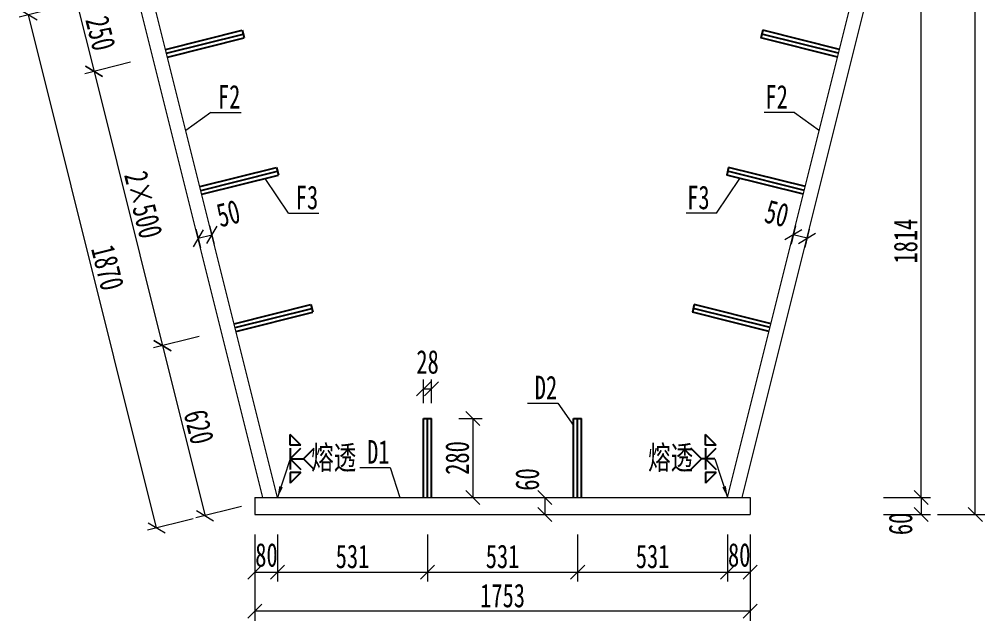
# Model space of a CAD drawing. Header units: millimetres. Extents: x -450182 to -147179, y 306993 to 695793.
# Drawn here: x -425464 to -422048, y 359233 to 361360 of the extents above; entities that cross this region are included whole.
import ezdxf

# ---------------------------------------------------------------- set-up
doc = ezdxf.new("R2010")
doc.units = ezdxf.units.MM
doc.header["$PDMODE"] = 34
doc.linetypes.add('CENTER2', pattern=[28.575, 19.05, -3.175, 3.175, -3.175])
doc.layers.get('Defpoints').update_dxf_attribs({"color": 8})
for name, color, linetype, lineweight in [('标注', 4, 'Continuous', 13), ('横隔板', 6, 'CENTER2', 18), ('细实线', 4, 'Continuous', 15), ('钢板粗线', 1, 'Continuous', 25)]:
    doc.layers.add(name, color=color, linetype=linetype, lineweight=lineweight)
doc.layers.add('焊缝', color=7, linetype='Continuous')
doc.styles.add('111', font='仿宋_GB2312.ttf', dxfattribs={"width": 0.7})
doc.styles.get("Standard").update_dxf_attribs({"font": '仿宋_GB2312.ttf'})
doc.dimstyles.new('200', dxfattribs={"dimscale": 0, "dimtxt": 2.5, "dimasz": 1.5, "dimexe": 1, "dimexo": 1, "dimgap": 0.4, "dimtad": 1, "dimdec": 0, "dimdsep": 46, "dimtxsty": '111', "dimblk": 'OBLIQUE', "dimcen": 0, "dimclrd": 256, "dimclre": 256, "dimclrt": 256, "dimadec": 1, "dimazin": 2, "dimtfac": 1, "dimtdec": 0, "dimtmove": 2, "dimatfit": 3, "dimfxl": 4, "dimfxlon": 1, "dimtolj": 1, "dimlwd": -1, "dimlwe": -1, "dimarcsym": 0})

# ---------------------------------------------------------------- blocks, each defined once
blk = doc.blocks.new('_Oblique')
at = {"color": 0, "linetype": 'ByBlock', "lineweight": -2}
blk.add_line((-0.5, -0.5), (0.5, 0.5), dxfattribs=at)
blk = doc.blocks.new('*D639')
at = {"layer": 'Defpoints', "color": 0, "transparency": 16777216}
for p in [(-423790.7, 359668.6), (-423790.7, 359608.6), (-423604.7, 359608.6)]:
    blk.add_point(p, dxfattribs=at)
at = {"layer": '细实线', "transparency": 16777216}
for p, q in [((-423654.7, 359668.6), (-423571.3, 359668.6)), ((-423604.7, 359668.6), (-423604.7, 359608.6)), ((-423654.7, 359608.6), (-423571.3, 359608.6))]:
    blk.add_line(p, q, dxfattribs=at)
at = {"layer": '细实线', "transparency": 16777216, "xscale": 50, "yscale": 50, "zscale": 50}
for p, rotation in [((-423604.7, 359668.6), 90), ((-423604.7, 359608.6), 270)]:
    blk.add_blockref('_Oblique', p, dxfattribs=dict(at, rotation=rotation))
at = {"layer": '细实线', "transparency": 16777216, "insert": (-423666.3, 359732.6), "char_height": 83.33, "attachment_point": 5, "rotation": 90, "style": '111'}
blk.add_mtext('\\A1;60', dxfattribs=at)
blk = doc.blocks.new('*D641')
at = {"layer": 'Defpoints', "color": 0, "transparency": 16777216}
for p in [(-424847.4, 360650), (-424798.9, 360662.1), (-424782.8, 360597.8)]:
    blk.add_point(p, dxfattribs=at)
at = {"layer": '细实线', "transparency": 16777216}
for p, q in [((-424790.8, 360629.8), (-424774.8, 360565.4)), ((-424839.4, 360617.7), (-424823.3, 360553.3)), ((-424831.3, 360585.6), (-424782.8, 360597.8))]:
    blk.add_line(p, q, dxfattribs=at)
at = {"layer": '细实线', "transparency": 16777216, "xscale": 50, "yscale": 50, "zscale": 50}
for p, rotation in [((-424831.3, 360585.6), 194.0362434679103), ((-424782.8, 360597.8), 14.0362434679103)]:
    blk.add_blockref('_Oblique', p, dxfattribs=dict(at, rotation=rotation))
at = {"layer": '细实线', "transparency": 16777216, "insert": (-424724.7, 360673.4), "char_height": 83.33, "attachment_point": 5, "rotation": 14.0362, "style": '111'}
blk.add_mtext('\\A1;50', dxfattribs=at)
blk = doc.blocks.new('*D646')
at = {"layer": 'Defpoints', "color": 0, "transparency": 16777216}
for p in [(-424005.5, 360052.9), (-424033.5, 359948.6), (-424005.5, 359948.6)]:
    blk.add_point(p, dxfattribs=at)
at = {"layer": '细实线', "transparency": 16777216}
for p, q in [((-424033.5, 360002.9), (-424033.5, 360086.2)), ((-424005.5, 360002.9), (-424005.5, 360086.2)), ((-424033.5, 360052.9), (-424005.5, 360052.9))]:
    blk.add_line(p, q, dxfattribs=at)
at = {"layer": '细实线', "transparency": 16777216, "xscale": 50, "yscale": 50, "zscale": 50, "rotation": 180}
blk.add_blockref('_Oblique', (-424033.5, 360052.9), dxfattribs=at)
at = {"layer": '细实线', "transparency": 16777216, "xscale": 50, "yscale": 50, "zscale": 50}
blk.add_blockref('_Oblique', (-424005.5, 360052.9), dxfattribs=at)
at = {"layer": '细实线', "transparency": 16777216, "insert": (-424019.5, 360147.9), "char_height": 83.33, "attachment_point": 5, "style": '111'}
blk.add_mtext('\\A1;28', dxfattribs=at)
blk = doc.blocks.new('*D647')
at = {"layer": 'Defpoints', "color": 0, "transparency": 16777216}
for p in [(-424005.5, 359948.6), (-424005.5, 359668.6), (-423859.2, 359668.6)]:
    blk.add_point(p, dxfattribs=at)
at = {"layer": '细实线', "transparency": 16777216}
for p, q in [((-423909.2, 359948.6), (-423825.9, 359948.6)), ((-423859.2, 359948.6), (-423859.2, 359668.6)), ((-423909.2, 359668.6), (-423825.9, 359668.6))]:
    blk.add_line(p, q, dxfattribs=at)
at = {"layer": '细实线', "transparency": 16777216, "xscale": 50, "yscale": 50, "zscale": 50}
for p, rotation in [((-423859.2, 359948.6), 90), ((-423859.2, 359668.6), 270)]:
    blk.add_blockref('_Oblique', p, dxfattribs=dict(at, rotation=rotation))
at = {"layer": '细实线', "transparency": 16777216, "insert": (-423914.2, 359808.6), "char_height": 83.33, "attachment_point": 5, "rotation": 90, "style": '111'}
blk.add_mtext('\\A1;280', dxfattribs=at)
blk = doc.blocks.new('*D920')
at = {"layer": 'Defpoints', "color": 0, "transparency": 16777216}
for p in [(-424630.5, 359668.6), (-424550.5, 359668.6), (-424550.5, 359405)]:
    blk.add_point(p, dxfattribs=at)
at = {"layer": '细实线', "transparency": 16777216}
for p, q in [((-424630.5, 359538.4), (-424630.5, 359371.7)), ((-424550.5, 359538.4), (-424550.5, 359371.7)), ((-424630.5, 359405), (-424550.5, 359405))]:
    blk.add_line(p, q, dxfattribs=at)
at = {"layer": '细实线', "transparency": 16777216, "xscale": 50.00000000000004, "yscale": 50.00000000000004, "zscale": 50.00000000000004, "rotation": 180}
blk.add_blockref('_Oblique', (-424630.5, 359405), dxfattribs=at)
at = {"layer": '细实线', "transparency": 16777216, "xscale": 50.00000000000004, "yscale": 50.00000000000004, "zscale": 50.00000000000004}
blk.add_blockref('_Oblique', (-424550.5, 359405), dxfattribs=at)
at = {"layer": '细实线', "transparency": 16777216, "insert": (-424589.6, 359465.3), "char_height": 83.33, "attachment_point": 5, "style": '111'}
blk.add_mtext('\\A1;80', dxfattribs=at)
blk = doc.blocks.new('*D665')
at = {"layer": 'Defpoints', "color": 0, "transparency": 16777216}
for p in [(-424550.5, 359668.6), (-424019.5, 359668.6), (-424019.5, 359405)]:
    blk.add_point(p, dxfattribs=at)
at = {"layer": '细实线', "transparency": 16777216}
for p, q in [((-424550.5, 359538.4), (-424550.5, 359371.7)), ((-424019.5, 359538.4), (-424019.5, 359371.7)), ((-424550.5, 359405), (-424019.5, 359405))]:
    blk.add_line(p, q, dxfattribs=at)
at = {"layer": '细实线', "transparency": 16777216, "xscale": 50.00000000000004, "yscale": 50.00000000000004, "zscale": 50.00000000000004, "rotation": 180}
blk.add_blockref('_Oblique', (-424550.5, 359405), dxfattribs=at)
at = {"layer": '细实线', "transparency": 16777216, "xscale": 50.00000000000004, "yscale": 50.00000000000004, "zscale": 50.00000000000004}
blk.add_blockref('_Oblique', (-424019.5, 359405), dxfattribs=at)
at = {"layer": '细实线', "transparency": 16777216, "insert": (-424285, 359460), "char_height": 83.33, "attachment_point": 5, "style": '111'}
blk.add_mtext('\\A1;531', dxfattribs=at)
blk = doc.blocks.new('*D921')
at = {"layer": 'Defpoints', "color": 0, "transparency": 16777216}
for p in [(-424630.5, 359608.6), (-422877.5, 359608.6), (-424630.5, 359266.5)]:
    blk.add_point(p, dxfattribs=at)
at = {"layer": '细实线', "transparency": 16777216}
for p, q in [((-424630.5, 359399.9), (-424630.5, 359233.2)), ((-422877.5, 359399.9), (-422877.5, 359233.2)), ((-422877.5, 359266.5), (-424630.5, 359266.5))]:
    blk.add_line(p, q, dxfattribs=at)
at = {"layer": '细实线', "transparency": 16777216, "xscale": 50.00000000000004, "yscale": 50.00000000000004, "zscale": 50.00000000000004, "rotation": 180}
blk.add_blockref('_Oblique', (-424630.5, 359266.5), dxfattribs=at)
at = {"layer": '细实线', "transparency": 16777216, "xscale": 50.00000000000004, "yscale": 50.00000000000004, "zscale": 50.00000000000004}
blk.add_blockref('_Oblique', (-422877.5, 359266.5), dxfattribs=at)
at = {"layer": '细实线', "transparency": 16777216, "insert": (-423754, 359321.5), "char_height": 83.33, "attachment_point": 5, "style": '111'}
blk.add_mtext('\\A1;1753', dxfattribs=at)
blk = doc.blocks.new('*D666')
at = {"layer": 'Defpoints', "color": 0, "transparency": 16777216}
for p in [(-422957.5, 359668.6), (-422877.5, 359668.6), (-422877.5, 359405)]:
    blk.add_point(p, dxfattribs=at)
at = {"layer": '细实线', "transparency": 16777216}
for p, q in [((-422957.5, 359538.4), (-422957.5, 359371.7)), ((-422877.5, 359538.4), (-422877.5, 359371.7)), ((-422957.5, 359405), (-422877.5, 359405))]:
    blk.add_line(p, q, dxfattribs=at)
at = {"layer": '细实线', "transparency": 16777216, "xscale": 50.00000000000004, "yscale": 50.00000000000004, "zscale": 50.00000000000004, "rotation": 180}
blk.add_blockref('_Oblique', (-422957.5, 359405), dxfattribs=at)
at = {"layer": '细实线', "transparency": 16777216, "xscale": 50.00000000000004, "yscale": 50.00000000000004, "zscale": 50.00000000000004}
blk.add_blockref('_Oblique', (-422877.5, 359405), dxfattribs=at)
at = {"layer": '细实线', "transparency": 16777216, "insert": (-422916.6, 359465.3), "char_height": 83.33, "attachment_point": 5, "style": '111'}
blk.add_mtext('\\A1;80', dxfattribs=at)
blk = doc.blocks.new('*D667')
at = {"layer": 'Defpoints', "color": 0, "transparency": 16777216}
for p in [(-422504, 361482.6), (-422272.5, 361482.6), (-422957.5, 359668.6)]:
    blk.add_point(p, dxfattribs=at)
at = {"layer": '细实线', "transparency": 16777216}
for p, q in [((-422405.8, 361482.6), (-422239.1, 361482.6)), ((-422272.5, 359668.6), (-422272.5, 361482.6)), ((-422405.8, 359668.6), (-422239.1, 359668.6))]:
    blk.add_line(p, q, dxfattribs=at)
at = {"layer": '细实线', "transparency": 16777216, "xscale": 50.00000000000004, "yscale": 50.00000000000004, "zscale": 50.00000000000004}
for p, rotation in [((-422272.5, 361482.6), 90), ((-422272.5, 359668.6), 270)]:
    blk.add_blockref('_Oblique', p, dxfattribs=dict(at, rotation=rotation))
at = {"layer": '细实线', "transparency": 16777216, "insert": (-422327.5, 360575.6), "char_height": 83.33, "attachment_point": 5, "rotation": 90, "style": '111'}
blk.add_mtext('\\A1;1814', dxfattribs=at)
blk = doc.blocks.new('*D922')
at = {"layer": 'Defpoints', "color": 0, "transparency": 16777216}
for p in [(-423050.5, 359668.6), (-423050.5, 359608.6), (-422272.5, 359608.6)]:
    blk.add_point(p, dxfattribs=at)
at = {"layer": '细实线', "transparency": 16777216}
for p, q in [((-422405.8, 359668.6), (-422239.1, 359668.6)), ((-422272.5, 359668.6), (-422272.5, 359608.6)), ((-422405.8, 359608.6), (-422239.1, 359608.6))]:
    blk.add_line(p, q, dxfattribs=at)
at = {"layer": '细实线', "transparency": 16777216, "xscale": 50.00000000000004, "yscale": 50.00000000000004, "zscale": 50.00000000000004}
for p, rotation in [((-422272.5, 359668.6), 90), ((-422272.5, 359608.6), 270)]:
    blk.add_blockref('_Oblique', p, dxfattribs=dict(at, rotation=rotation))
at = {"layer": '细实线', "transparency": 16777216, "insert": (-422345.4, 359575.5), "char_height": 83.33, "attachment_point": 5, "rotation": 90, "style": '111'}
blk.add_mtext('\\A1;60', dxfattribs=at)
blk = doc.blocks.new('*D670')
at = {"layer": 'Defpoints', "color": 0, "transparency": 16777216}
for p in [(-422877.5, 363336.6), (-422081.2, 363336.6), (-422877.5, 359608.6)]:
    blk.add_point(p, dxfattribs=at)
at = {"layer": '标注', "transparency": 16777216}
for p, q in [((-422214.6, 363336.6), (-422047.9, 363336.6)), ((-422081.2, 359608.6), (-422081.2, 363336.6)), ((-422214.6, 359608.6), (-422047.9, 359608.6))]:
    blk.add_line(p, q, dxfattribs=at)
at = {"layer": '标注', "transparency": 16777216, "xscale": 49.99999999999995, "yscale": 49.99999999999995, "zscale": 49.99999999999995}
for p, rotation in [((-422081.2, 363336.6), 90), ((-422081.2, 359608.6), 270)]:
    blk.add_blockref('_Oblique', p, dxfattribs=dict(at, rotation=rotation))
at = {"layer": '标注', "transparency": 16777216, "insert": (-422136.2, 361472.6), "char_height": 83.33, "attachment_point": 5, "rotation": 90, "style": '111'}
blk.add_mtext('\\A1;3728', dxfattribs=at)
blk = doc.blocks.new('28-280加劲 无过焊孔')
at = {"layer": 'Defpoints'}
blk.add_line((0, 0), (0, -280), dxfattribs=at)
at = {"layer": '钢板粗线'}
for p, q in [((-14, 0), (-14, -280)), ((14, 0), (14, -280)), ((14, -280), (-14, -280))]:
    blk.add_line(p, q, dxfattribs=at)
blk = doc.blocks.new('*D961')
at = {"layer": 'Defpoints', "color": 0, "transparency": 16777216}
for p in [(-423488.5, 359668.6), (-422957.5, 359668.6), (-422957.5, 359405)]:
    blk.add_point(p, dxfattribs=at)
at = {"layer": '标注', "transparency": 16777216}
for p, q in [((-423488.5, 359538.4), (-423488.5, 359371.7)), ((-422957.5, 359538.4), (-422957.5, 359371.7)), ((-423488.5, 359405), (-422957.5, 359405))]:
    blk.add_line(p, q, dxfattribs=at)
at = {"layer": '标注', "transparency": 16777216, "xscale": 49.99999999999995, "yscale": 49.99999999999995, "zscale": 49.99999999999995, "rotation": 180}
blk.add_blockref('_Oblique', (-423488.5, 359405), dxfattribs=at)
at = {"layer": '标注', "transparency": 16777216, "xscale": 49.99999999999995, "yscale": 49.99999999999995, "zscale": 49.99999999999995}
blk.add_blockref('_Oblique', (-422957.5, 359405), dxfattribs=at)
at = {"layer": '标注', "transparency": 16777216, "insert": (-423223, 359460), "char_height": 83.33, "attachment_point": 5, "style": '111'}
blk.add_mtext('\\A1;531', dxfattribs=at)
blk = doc.blocks.new('*D1004')
at = {"layer": 'Defpoints', "color": 0, "transparency": 16777216}
for p in [(-424019.5, 359668.6), (-423488.5, 359668.6), (-423488.5, 359405)]:
    blk.add_point(p, dxfattribs=at)
at = {"layer": '标注', "transparency": 16777216}
for p, q in [((-424019.5, 359538.4), (-424019.5, 359371.7)), ((-423488.5, 359538.4), (-423488.5, 359371.7)), ((-424019.5, 359405), (-423488.5, 359405))]:
    blk.add_line(p, q, dxfattribs=at)
at = {"layer": '标注', "transparency": 16777216, "xscale": 49.99999999999987, "yscale": 49.99999999999987, "zscale": 49.99999999999987, "rotation": 180}
blk.add_blockref('_Oblique', (-424019.5, 359405), dxfattribs=at)
at = {"layer": '标注', "transparency": 16777216, "xscale": 49.99999999999987, "yscale": 49.99999999999987, "zscale": 49.99999999999987}
blk.add_blockref('_Oblique', (-423488.5, 359405), dxfattribs=at)
at = {"layer": '标注', "transparency": 16777216, "insert": (-423754, 359460), "char_height": 83.33, "attachment_point": 5, "style": '111'}
blk.add_mtext('\\A1;531', dxfattribs=at)
blk = doc.blocks.new('*D752')
at = {"layer": 'Defpoints', "color": 0, "transparency": 16777216}
for p in [(-422709.2, 360662.1), (-422660.6, 360650), (-422725.2, 360597.8)]:
    blk.add_point(p, dxfattribs=at)
at = {"layer": '细实线', "transparency": 16777216}
for p, q in [((-422717.2, 360629.8), (-422733.3, 360565.4)), ((-422676.7, 360585.6), (-422725.2, 360597.8)), ((-422668.7, 360617.7), (-422684.8, 360553.3))]:
    blk.add_line(p, q, dxfattribs=at)
at = {"layer": '细实线', "transparency": 16777216, "xscale": 50, "yscale": 50, "zscale": 50}
for p, rotation in [((-422725.2, 360597.8), 165.9637565320897), ((-422676.7, 360585.6), 345.9637565320897)]:
    blk.add_blockref('_Oblique', p, dxfattribs=dict(at, rotation=rotation))
at = {"layer": '细实线', "transparency": 16777216, "insert": (-422783.4, 360673.4), "char_height": 83.33, "attachment_point": 5, "rotation": 345.9638, "style": '111'}
blk.add_mtext('\\A1;50', dxfattribs=at)
blk = doc.blocks.new('*D807')
at = {"layer": 'Defpoints', "color": 0, "transparency": 16777216}
for p in [(-425004, 361482.6), (-424943.4, 361240), (-425199.9, 361175.9)]:
    blk.add_point(p, dxfattribs=at)
at = {"layer": '标注', "transparency": 16777216}
for p, q in [((-425131.1, 361450.8), (-425292.8, 361410.4)), ((-425260.5, 361418.5), (-425199.9, 361175.9)), ((-425070.5, 361208.3), (-425232.2, 361167.8))]:
    blk.add_line(p, q, dxfattribs=at)
at = {"layer": '标注', "transparency": 16777216, "xscale": 50, "yscale": 50, "zscale": 50}
for p, rotation in [((-425260.5, 361418.5), 104.0362434683212), ((-425199.9, 361175.9), 284.0362434683212)]:
    blk.add_blockref('_Oblique', p, dxfattribs=dict(at, rotation=rotation))
at = {"layer": '标注', "transparency": 16777216, "insert": (-425176.8, 361310.5), "char_height": 83.33, "attachment_point": 5, "rotation": 284.0362, "style": '111'}
blk.add_mtext('\\A1;250', dxfattribs=at)
blk = doc.blocks.new('*D808')
at = {"layer": 'Defpoints', "color": 0, "transparency": 16777216}
for p in [(-424943.4, 361240), (-424700.9, 360269.9), (-424957.3, 360205.8)]:
    blk.add_point(p, dxfattribs=at)
at = {"layer": '标注', "transparency": 16777216}
for p, q in [((-425070.5, 361208.3), (-425232.2, 361167.8)), ((-425199.9, 361175.9), (-424957.3, 360205.8)), ((-424828, 360238.1), (-424989.7, 360197.7))]:
    blk.add_line(p, q, dxfattribs=at)
at = {"layer": '标注', "transparency": 16777216, "xscale": 50, "yscale": 50, "zscale": 50}
for p, rotation in [((-425199.9, 361175.9), 104.036243467687), ((-424957.3, 360205.8), 284.0362434676871)]:
    blk.add_blockref('_Oblique', p, dxfattribs=dict(at, rotation=rotation))
at = {"layer": '标注', "transparency": 16777216, "insert": (-425025.2, 360704.2), "char_height": 83.33, "attachment_point": 5, "rotation": 284.0362, "style": '111'}
blk.add_mtext('\\A1;2×500', dxfattribs=at)
blk = doc.blocks.new('*D822')
at = {"layer": 'Defpoints', "color": 0, "transparency": 16777216}
for p in [(-424700.9, 360269.9), (-424550.5, 359668.6), (-424807, 359604.5)]:
    blk.add_point(p, dxfattribs=at)
at = {"layer": '标注', "transparency": 16777216}
for p, q in [((-424828, 360238.1), (-424989.7, 360197.7)), ((-424957.3, 360205.8), (-424807, 359604.5)), ((-424677.6, 359636.8), (-424839.3, 359596.4))]:
    blk.add_line(p, q, dxfattribs=at)
at = {"layer": '标注', "transparency": 16777216, "xscale": 49.99999999999987, "yscale": 49.99999999999987, "zscale": 49.99999999999987}
for p, rotation in [((-424957.3, 360205.8), 104.0362434684955), ((-424807, 359604.5), 284.0362434684955)]:
    blk.add_blockref('_Oblique', p, dxfattribs=dict(at, rotation=rotation))
at = {"layer": '标注', "transparency": 16777216, "insert": (-424828.8, 359918.5), "char_height": 83.33, "attachment_point": 5, "rotation": 284.0362, "style": '111'}
blk.add_mtext('\\A1;620', dxfattribs=at)
blk = doc.blocks.new('*D1016')
at = {"layer": 'Defpoints', "color": 0, "transparency": 16777216}
for p in [(-425004, 361482.6), (-425431.9, 361375.6), (-424550.5, 359668.6)]:
    blk.add_point(p, dxfattribs=at)
at = {"layer": '标注', "transparency": 16777216}
for p, q in [((-425302.6, 361407.9), (-425464.2, 361367.5)), ((-424978.4, 359561.6), (-425431.9, 361375.6)), ((-424849.1, 359593.9), (-425010.7, 359553.5))]:
    blk.add_line(p, q, dxfattribs=at)
at = {"layer": '标注', "transparency": 16777216, "xscale": 49.99999999999987, "yscale": 49.99999999999987, "zscale": 49.99999999999987}
for p, rotation in [((-425431.9, 361375.6), 104.0362434679265), ((-424978.4, 359561.6), 284.0362434679265)]:
    blk.add_blockref('_Oblique', p, dxfattribs=dict(at, rotation=rotation))
at = {"layer": '标注', "transparency": 16777216, "insert": (-425151.8, 360481.9), "char_height": 83.33, "attachment_point": 5, "rotation": 284.0362, "style": '111'}
blk.add_mtext('\\A1;1870', dxfattribs=at)

msp = doc.modelspace()

# ---------------------------------------------------------------- linework, layer by layer
at = {"layer": '横隔板', "color": 2, "ltscale": 550}
for p, q in [((-424602.1, 359668.6), (-425055.6, 361482.6)), ((-424550.5, 359668.6), (-425004, 361482.6)), ((-422957.5, 359668.6), (-422504, 361482.6)), ((-422906, 359668.6), (-422452.5, 361482.6)), ((-424630.5, 359668.6), (-422877.5, 359668.6)), ((-424630.5, 359668.6), (-424630.5, 359608.6)), ((-422877.5, 359668.6), (-422877.5, 359608.6)), ((-424630.5, 359608.6), (-422877.5, 359608.6))]:
    msp.add_line(p, q, dxfattribs=at)
at = {"layer": '焊缝', "color": 4}
for p, q in [((-424467.6, 359854.2), (-424505.4, 359892)), ((-424505.4, 359854.2), (-424505.4, 359892)), ((-422998.4, 359854.2), (-423036.2, 359892)), ((-423036.2, 359854.2), (-423036.2, 359892)), ((-424467.6, 359854.2), (-424505.4, 359854.2)), ((-424505.4, 359805.6), (-424467.6, 359843.4)), ((-424505.4, 359843.4), (-424505.4, 359767.8)), ((-424458.5, 359805.6), (-424420.7, 359843.4)), ((-423049.6, 359805.6), (-423087.4, 359843.4)), ((-422998.4, 359854.2), (-423036.2, 359854.2)), ((-423036.2, 359805.6), (-422998.4, 359843.4)), ((-423036.2, 359843.4), (-423036.2, 359767.8)), ((-424505.4, 359805.6), (-424458.5, 359805.6)), ((-424505.4, 359805.6), (-424467.6, 359767.8)), ((-424458.5, 359805.6), (-424420.7, 359767.8)), ((-423049.6, 359805.6), (-423087.4, 359767.8)), ((-423002.7, 359805.6), (-423049.6, 359805.6)), ((-423036.2, 359805.6), (-422998.4, 359767.8)), ((-424467.6, 359757), (-424505.4, 359757)), ((-424505.4, 359757), (-424505.4, 359719.2)), ((-424467.6, 359757), (-424505.4, 359719.2)), ((-422998.4, 359757), (-423036.2, 359757)), ((-423036.2, 359757), (-423036.2, 359719.2)), ((-422998.4, 359757), (-423036.2, 359719.2))]:
    msp.add_line(p, q, dxfattribs=at)
for points in [[(-424531.4, 359704.9), (-424544.3, 359709.1), (-424550.5, 359668.6)], [(-422976.6, 359704.9), (-422963.8, 359709.1), (-422957.5, 359668.6)]]:
    msp.add_solid(points, dxfattribs=at)
at = {"layer": '细实线'}
for p, q in [((-424787, 361030.5), (-424875.2, 360967)), ((-424787, 361030.5), (-424679.7, 361030.5)), ((-422721.1, 361030.5), (-422828.4, 361030.5)), ((-422721.1, 361030.5), (-422632.9, 360967)), ((-424511.4, 360674.3), (-424593.7, 360797.6)), ((-422996.7, 360674.3), (-422914.4, 360797.6)), ((-424511.4, 360674.3), (-424404.1, 360674.3)), ((-422996.7, 360674.3), (-423104, 360674.3)), ((-423665.7, 360002.1), (-423558.4, 360002.1)), ((-423558.4, 360002.1), (-423502.5, 359923.7)), ((-424505.4, 359805.6), (-424550.5, 359668.6)), ((-423002.7, 359805.6), (-422957.5, 359668.6)), ((-424259, 359774.4), (-424151.7, 359774.4)), ((-424151.7, 359774.4), (-424118.1, 359668.6))]:
    msp.add_line(p, q, dxfattribs=at)

# ---------------------------------------------------------------- block references
for p, rotation in [((-424943.4, 361240), 104.0362434683023), ((-424822.1, 360755), 104.0362434683023), ((-424700.9, 360269.9), 104.0362434683023), ((-424019.5, 359668.6), 180.0000000000243), ((-423488.5, 359668.6), 180.0000000000243)]:
    msp.add_blockref('28-280加劲 无过焊孔', p, dxfattribs=dict(at, rotation=rotation))
at = {"layer": '细实线', "xscale": -1, "rotation": 255.9637565316977}
for p in [(-422564.7, 361240), (-422685.9, 360755), (-422807.2, 360269.9)]:
    msp.add_blockref('28-280加劲 无过焊孔', p, dxfattribs=at)

# ---------------------------------------------------------------- texts
at = {"layer": '细实线', "width": 0.7}
for s, p in [('F2', (-424761.4, 361044.6)), ('F2', (-422823.7, 361044.6)), ('F3', (-424485.8, 360688.4)), ('F3', (-423100.8, 360688.4)), ('D2', (-423640.1, 360016.2)), ('熔透', (-424431.3, 359768.5)), ('D1', (-424233.4, 359788.6)), ('熔透', (-423238.9, 359768.5))]:
    msp.add_text(s, height=83.33, dxfattribs=at).set_placement(p)

# ---------------------------------------------------------------- dimensions: what is measured, and where the dimension line sits
at = {"layer": '标注'}
dim = msp.add_linear_dim(base=(-422081.2, 363336.6), p1=(-422877.5, 359608.6), p2=(-422877.5, 363336.6), angle=90, dimstyle='200', override={"dimscale": 33.333333, "dimarcsym": 1}, dxfattribs=at)
dim.commit()
dim.dimension.update_dxf_attribs({"geometry": '*D670', "text_midpoint": (-422136.2, 361472.6)})
for p1, p2, distance, picture, middle in [((-424550.5, 359668.6), (-425004, 361482.6), 441, '*D1016', (-425151.8, 360481.9)), ((-425004, 361482.6), (-424943.4, 361240), -264.3, '*D807', (-425176.8, 361310.5)), ((-424700.9, 360269.9), (-424550.5, 359668.6), -264.3, '*D822', (-424828.8, 359918.5))]:
    dim = msp.add_aligned_dim(p1=p1, p2=p2, distance=distance, dimstyle='200', override={"dimscale": 33.333333, "dimarcsym": 1}, dxfattribs=at)
    dim.commit()
    dim.dimension.update_dxf_attribs({"geometry": picture, "text_midpoint": middle})
dim = msp.add_aligned_dim(p1=(-424943.4, 361240), p2=(-424700.9, 360269.9), distance=-264.3, text='2×500', dimstyle='200', override={"dimscale": 33.333333, "dimarcsym": 1}, dxfattribs=at)
dim.commit()
dim.dimension.update_dxf_attribs({"geometry": '*D808', "text_midpoint": (-425025.2, 360704.2)})
for base, p1, p2, picture, middle in [((-423488.5, 359405), (-424019.5, 359668.6), (-423488.5, 359668.6), '*D1004', (-423754, 359460)), ((-422957.5, 359405), (-423488.5, 359668.6), (-422957.5, 359668.6), '*D961', (-423223, 359460))]:
    dim = msp.add_linear_dim(base=base, p1=p1, p2=p2, dimstyle='200', override={"dimscale": 33.333333, "dimarcsym": 1}, dxfattribs=at)
    dim.commit()
    dim.dimension.update_dxf_attribs({"geometry": picture, "text_midpoint": middle})
at = {"layer": '细实线'}
dim = msp.add_linear_dim(base=(-422272.5, 361482.6), p1=(-422957.5, 359668.6), p2=(-422504, 361482.6), angle=90, dimstyle='200', override={"dimscale": 33.333333, "dimarcsym": 1}, dxfattribs=at)
dim.commit()
dim.dimension.update_dxf_attribs({"geometry": '*D667', "text_midpoint": (-422327.5, 360575.6)})
for base, p1, p2, angle, override, picture, middle, dimtype in [((-424782.8, 360597.8), (-424847.4, 360650), (-424798.9, 360662.1), 14.0362, {"dimscale": 33.333333, "dimfxl": 1.5, "dimarcsym": 1}, '*D641', (-424724.7, 360673.4), 161), ((-422725.2, 360597.8), (-422660.6, 360650), (-422709.2, 360662.1), 165.9638, {"dimscale": 33.333333, "dimfxl": 1.5, "dimarcsym": 1}, '*D752', (-422783.4, 360673.4), 161), ((-423604.7, 359608.6), (-423790.7, 359668.6), (-423790.7, 359608.6), 270, {"dimscale": 33.333333, "dimfxl": 1.5, "dimarcsym": 1}, '*D639', (-423666.3, 359732.6), 161), ((-422272.5, 359608.6), (-423050.5, 359668.6), (-423050.5, 359608.6), 90, {"dimscale": 33.333333, "dimarcsym": 1}, '*D922', (-422345.4, 359575.5), 160), ((-424550.5, 359405), (-424630.5, 359668.6), (-424550.5, 359668.6), 0, {"dimscale": 33.333333, "dimarcsym": 1}, '*D920', (-424589.6, 359465.3), 161), ((-422877.5, 359405), (-422957.5, 359668.6), (-422877.5, 359668.6), 0, {"dimscale": 33.333333, "dimarcsym": 1}, '*D666', (-422916.6, 359465.3), 161)]:
    dim = msp.add_linear_dim(base=base, p1=p1, p2=p2, angle=angle, dimstyle='200', override=override, dxfattribs=at)
    dim.commit()
    dim.dimension.update_dxf_attribs({"geometry": picture, "text_midpoint": middle, "dimtype": dimtype})
for p1, p2, distance, override, picture, middle in [((-424033.5, 359948.6), (-424005.5, 359948.6), 104.3, {"dimscale": 33.333333, "dimfxl": 1.5, "dimarcsym": 1}, '*D646', (-424019.5, 360147.9)), ((-424005.5, 359948.6), (-424005.5, 359668.6), 146.3, {"dimscale": 33.333333, "dimfxl": 1.5, "dimarcsym": 1}, '*D647', (-423914.2, 359808.6)), ((-424550.5, 359668.6), (-424019.5, 359668.6), -263.5, {"dimscale": 33.333333, "dimarcsym": 1}, '*D665', (-424285, 359460)), ((-422877.5, 359608.6), (-424630.5, 359608.6), 342, {"dimscale": 33.333333, "dimarcsym": 1}, '*D921', (-423754, 359321.5))]:
    dim = msp.add_aligned_dim(p1=p1, p2=p2, distance=distance, dimstyle='200', override=override, dxfattribs=at)
    dim.commit()
    dim.dimension.update_dxf_attribs({"geometry": picture, "text_midpoint": middle})

doc.saveas('drawing.dxf')
